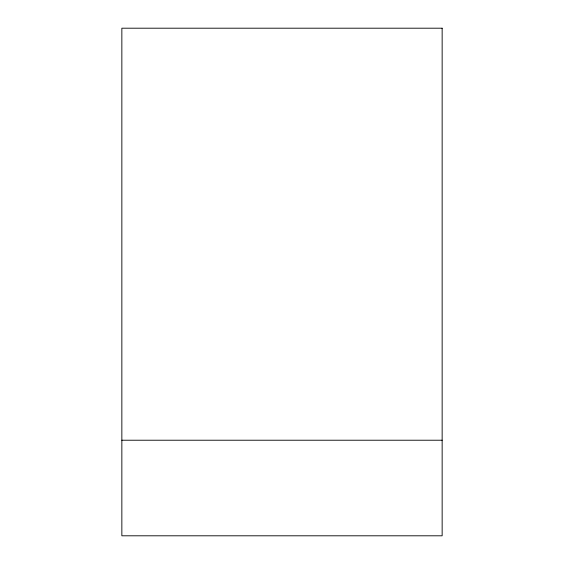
<?xml version="1.0" encoding="UTF-8"?>
<svg xmlns="http://www.w3.org/2000/svg" width="564" height="564" viewBox="0 0 564 564"><rect width="100%" height="100%" fill="white"/><g stroke="black" fill="none" stroke-linecap="round" stroke-linejoin="round"><path stroke-width="0.85" d="M121.852 440.223L442.148 440.223M442.148 28.2L121.852 28.2L121.852 535.8L442.148 535.8L442.148 28.2"/></g></svg>
